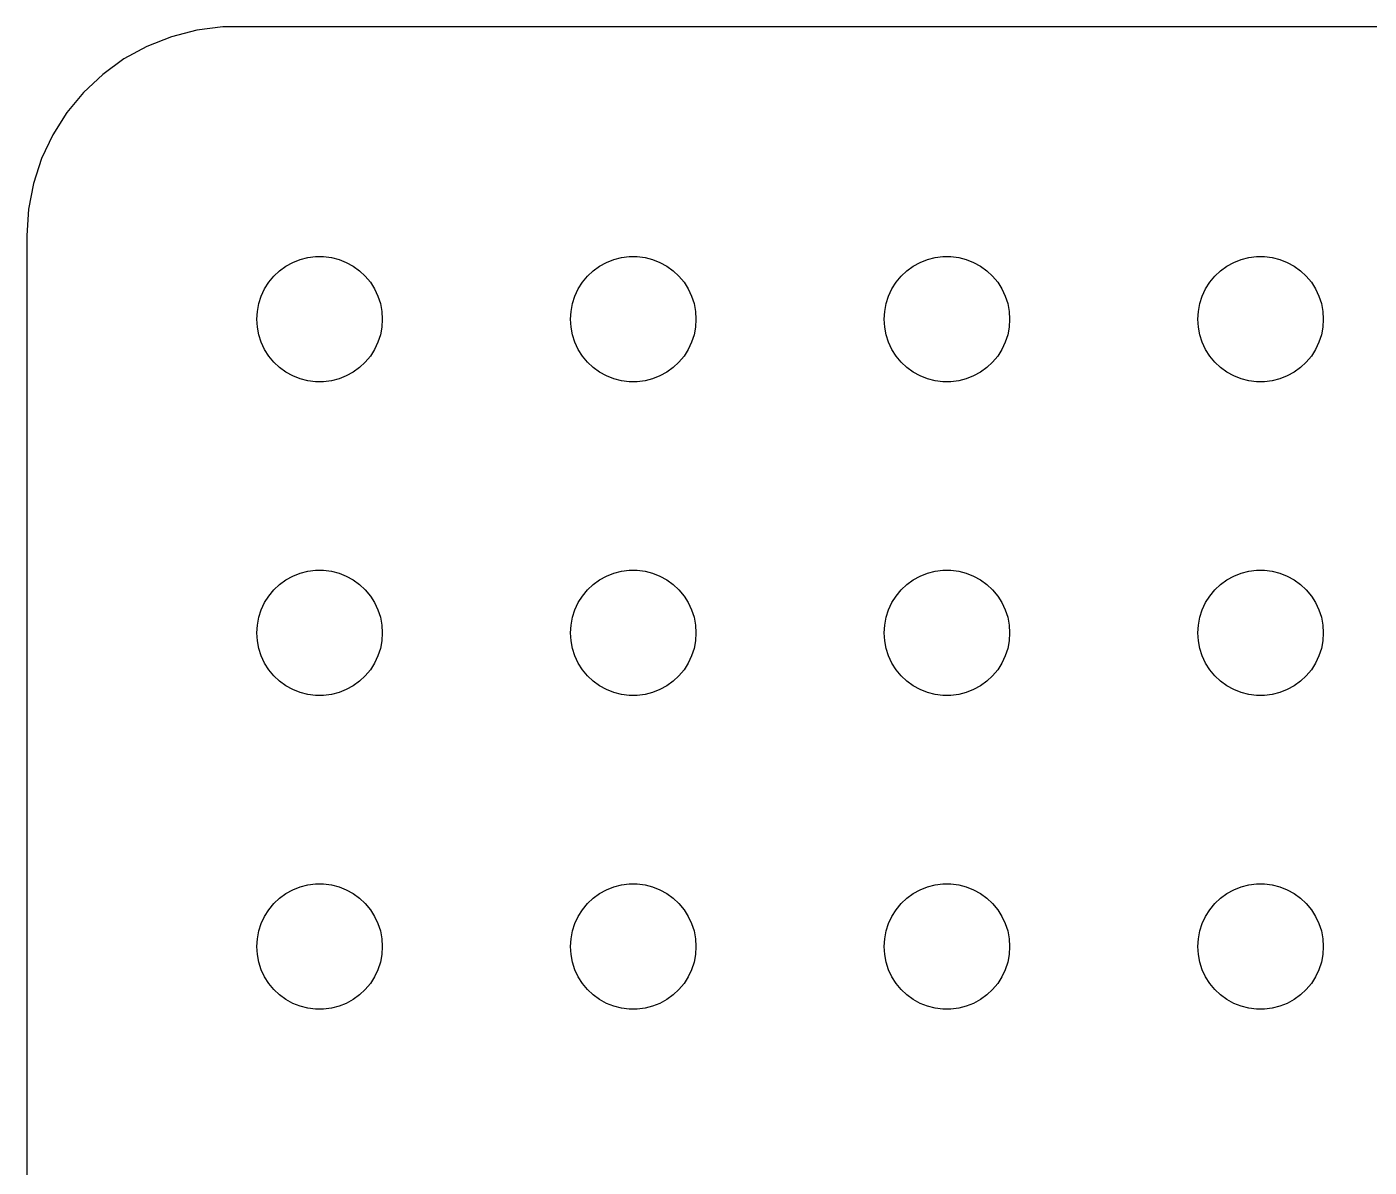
# Model space of a CAD drawing. Header units: metres. Extents: x -134 to 134, y 518 to 1078.
# Drawn here: x -134.5 to -102.4, y 822.73 to 849.99 of the extents above; entities that cross this region are included whole.
import ezdxf

# ---------------------------------------------------------------- set-up
doc = ezdxf.new("R2010")
doc.units = ezdxf.units.M

msp = doc.modelspace()

# ---------------------------------------------------------------- linework, layer by layer
for p, q in [((-130.437, 849.911), (-131.045, 849.755)), ((-129.814, 849.99), (-130.437, 849.911)), ((129.814, 849.99), (-129.814, 849.99)), ((-131.045, 849.755), (-131.629, 849.524)), ((-131.629, 849.524), (-132.179, 849.222)), ((-132.179, 849.222), (-132.687, 848.853)), ((-132.687, 848.853), (-133.145, 848.423)), ((-133.145, 848.423), (-133.545, 847.939)), ((-133.545, 847.939), (-133.882, 847.409)), ((-133.882, 847.409), (-134.149, 846.841)), ((-134.149, 846.841), (-134.343, 846.243)), ((-134.343, 846.243), (-134.461, 845.627)), ((-134.461, 845.627), (-134.5, 845)), ((-134.5, 845), (-134.5, 751)), ((-127.964, 844.427), (-127.781, 844.473)), ((-127.781, 844.473), (-127.594, 844.497)), ((-127.594, 844.497), (-127.406, 844.497)), ((-127.406, 844.497), (-127.219, 844.473)), ((-127.219, 844.473), (-127.036, 844.427)), ((-120.464, 844.427), (-120.281, 844.473)), ((-120.281, 844.473), (-120.094, 844.497)), ((-120.094, 844.497), (-119.906, 844.497)), ((-119.906, 844.497), (-119.719, 844.473)), ((-119.719, 844.473), (-119.536, 844.427)), ((-112.964, 844.427), (-112.781, 844.473)), ((-112.781, 844.473), (-112.594, 844.497)), ((-112.594, 844.497), (-112.406, 844.497)), ((-112.406, 844.497), (-112.219, 844.473)), ((-112.219, 844.473), (-112.036, 844.427)), ((-105.464, 844.427), (-105.281, 844.473)), ((-105.281, 844.473), (-105.094, 844.497)), ((-105.094, 844.497), (-104.906, 844.497)), ((-104.906, 844.497), (-104.719, 844.473)), ((-104.719, 844.473), (-104.536, 844.427)), ((-128.593, 844.027), (-128.456, 844.156)), ((-128.456, 844.156), (-128.304, 844.266)), ((-128.304, 844.266), (-128.139, 844.357)), ((-128.139, 844.357), (-127.964, 844.427)), ((-127.036, 844.427), (-126.861, 844.357)), ((-126.861, 844.357), (-126.696, 844.266)), ((-126.696, 844.266), (-126.544, 844.156)), ((-126.544, 844.156), (-126.407, 844.027)), ((-121.093, 844.027), (-120.956, 844.156)), ((-120.956, 844.156), (-120.804, 844.266)), ((-120.804, 844.266), (-120.639, 844.357)), ((-120.639, 844.357), (-120.464, 844.427)), ((-119.536, 844.427), (-119.361, 844.357)), ((-119.361, 844.357), (-119.196, 844.266)), ((-119.196, 844.266), (-119.044, 844.156)), ((-119.044, 844.156), (-118.907, 844.027)), ((-113.593, 844.027), (-113.456, 844.156)), ((-113.456, 844.156), (-113.304, 844.266)), ((-113.304, 844.266), (-113.139, 844.357)), ((-113.139, 844.357), (-112.964, 844.427)), ((-112.036, 844.427), (-111.861, 844.357)), ((-111.861, 844.357), (-111.696, 844.266)), ((-111.696, 844.266), (-111.544, 844.156)), ((-111.544, 844.156), (-111.407, 844.027)), ((-106.093, 844.027), (-105.956, 844.156)), ((-105.956, 844.156), (-105.804, 844.266)), ((-105.804, 844.266), (-105.639, 844.357)), ((-105.639, 844.357), (-105.464, 844.427)), ((-104.536, 844.427), (-104.361, 844.357)), ((-104.361, 844.357), (-104.196, 844.266)), ((-104.196, 844.266), (-104.044, 844.156)), ((-104.044, 844.156), (-103.907, 844.027)), ((-128.814, 843.723), (-128.714, 843.882)), ((-128.714, 843.882), (-128.593, 844.027)), ((-126.407, 844.027), (-126.286, 843.882)), ((-126.286, 843.882), (-126.186, 843.723)), ((-121.314, 843.723), (-121.214, 843.882)), ((-121.214, 843.882), (-121.093, 844.027)), ((-118.907, 844.027), (-118.786, 843.882)), ((-118.786, 843.882), (-118.686, 843.723)), ((-113.814, 843.723), (-113.714, 843.882)), ((-113.714, 843.882), (-113.593, 844.027)), ((-111.407, 844.027), (-111.286, 843.882)), ((-111.286, 843.882), (-111.186, 843.723)), ((-106.314, 843.723), (-106.214, 843.882)), ((-106.214, 843.882), (-106.093, 844.027)), ((-103.907, 844.027), (-103.786, 843.882)), ((-103.786, 843.882), (-103.686, 843.723)), ((-128.953, 843.373), (-128.895, 843.552)), ((-128.895, 843.552), (-128.814, 843.723)), ((-126.186, 843.723), (-126.105, 843.552)), ((-126.105, 843.552), (-126.047, 843.373)), ((-121.453, 843.373), (-121.395, 843.552)), ((-121.395, 843.552), (-121.314, 843.723)), ((-118.686, 843.723), (-118.605, 843.552)), ((-118.605, 843.552), (-118.547, 843.373)), ((-113.953, 843.373), (-113.895, 843.552)), ((-113.895, 843.552), (-113.814, 843.723)), ((-111.186, 843.723), (-111.105, 843.552)), ((-111.105, 843.552), (-111.047, 843.373)), ((-106.453, 843.373), (-106.395, 843.552)), ((-106.395, 843.552), (-106.314, 843.723)), ((-103.686, 843.723), (-103.605, 843.552)), ((-103.605, 843.552), (-103.547, 843.373)), ((-129, 843), (-128.988, 843.188)), ((-128.988, 843.188), (-128.953, 843.373)), ((-126.047, 843.373), (-126.012, 843.188)), ((-126.012, 843.188), (-126, 843)), ((-121.5, 843), (-121.488, 843.188)), ((-121.488, 843.188), (-121.453, 843.373)), ((-118.547, 843.373), (-118.512, 843.188)), ((-118.512, 843.188), (-118.5, 843)), ((-114, 843), (-113.988, 843.188)), ((-113.988, 843.188), (-113.953, 843.373)), ((-111.047, 843.373), (-111.012, 843.188)), ((-111.012, 843.188), (-111, 843)), ((-106.5, 843), (-106.488, 843.188)), ((-106.488, 843.188), (-106.453, 843.373)), ((-103.547, 843.373), (-103.512, 843.188)), ((-103.512, 843.188), (-103.5, 843)), ((-128.988, 842.812), (-129, 843)), ((-126, 843), (-126.012, 842.812)), ((-121.488, 842.812), (-121.5, 843)), ((-118.5, 843), (-118.512, 842.812)), ((-113.988, 842.812), (-114, 843)), ((-111, 843), (-111.012, 842.812)), ((-106.488, 842.812), (-106.5, 843)), ((-103.5, 843), (-103.512, 842.812)), ((-128.953, 842.627), (-128.988, 842.812)), ((-128.895, 842.448), (-128.953, 842.627)), ((-126.047, 842.627), (-126.105, 842.448)), ((-126.012, 842.812), (-126.047, 842.627)), ((-121.453, 842.627), (-121.488, 842.812)), ((-121.395, 842.448), (-121.453, 842.627)), ((-118.547, 842.627), (-118.605, 842.448)), ((-118.512, 842.812), (-118.547, 842.627)), ((-113.953, 842.627), (-113.988, 842.812)), ((-113.895, 842.448), (-113.953, 842.627)), ((-111.047, 842.627), (-111.105, 842.448)), ((-111.012, 842.812), (-111.047, 842.627)), ((-106.453, 842.627), (-106.488, 842.812)), ((-106.395, 842.448), (-106.453, 842.627)), ((-103.547, 842.627), (-103.605, 842.448)), ((-103.512, 842.812), (-103.547, 842.627)), ((-128.814, 842.277), (-128.895, 842.448)), ((-128.714, 842.118), (-128.814, 842.277)), ((-126.186, 842.277), (-126.286, 842.118)), ((-126.105, 842.448), (-126.186, 842.277)), ((-121.314, 842.277), (-121.395, 842.448)), ((-121.214, 842.118), (-121.314, 842.277)), ((-118.686, 842.277), (-118.786, 842.118)), ((-118.605, 842.448), (-118.686, 842.277)), ((-113.814, 842.277), (-113.895, 842.448)), ((-113.714, 842.118), (-113.814, 842.277)), ((-111.186, 842.277), (-111.286, 842.118)), ((-111.105, 842.448), (-111.186, 842.277)), ((-106.314, 842.277), (-106.395, 842.448)), ((-106.214, 842.118), (-106.314, 842.277)), ((-103.686, 842.277), (-103.786, 842.118)), ((-103.605, 842.448), (-103.686, 842.277)), ((-128.593, 841.973), (-128.714, 842.118)), ((-128.456, 841.844), (-128.593, 841.973)), ((-126.407, 841.973), (-126.544, 841.844)), ((-126.286, 842.118), (-126.407, 841.973)), ((-121.093, 841.973), (-121.214, 842.118)), ((-120.956, 841.844), (-121.093, 841.973)), ((-118.907, 841.973), (-119.044, 841.844)), ((-118.786, 842.118), (-118.907, 841.973)), ((-113.593, 841.973), (-113.714, 842.118)), ((-113.456, 841.844), (-113.593, 841.973)), ((-111.407, 841.973), (-111.544, 841.844)), ((-111.286, 842.118), (-111.407, 841.973)), ((-106.093, 841.973), (-106.214, 842.118)), ((-105.956, 841.844), (-106.093, 841.973)), ((-103.907, 841.973), (-104.044, 841.844)), ((-103.786, 842.118), (-103.907, 841.973)), ((-128.304, 841.734), (-128.456, 841.844)), ((-128.139, 841.643), (-128.304, 841.734)), ((-127.964, 841.573), (-128.139, 841.643)), ((-127.781, 841.527), (-127.964, 841.573)), ((-127.036, 841.573), (-127.219, 841.527)), ((-126.861, 841.643), (-127.036, 841.573)), ((-126.696, 841.734), (-126.861, 841.643)), ((-126.544, 841.844), (-126.696, 841.734)), ((-120.804, 841.734), (-120.956, 841.844)), ((-120.639, 841.643), (-120.804, 841.734)), ((-120.464, 841.573), (-120.639, 841.643)), ((-120.281, 841.527), (-120.464, 841.573)), ((-119.536, 841.573), (-119.719, 841.527)), ((-119.361, 841.643), (-119.536, 841.573)), ((-119.196, 841.734), (-119.361, 841.643)), ((-119.044, 841.844), (-119.196, 841.734)), ((-113.304, 841.734), (-113.456, 841.844)), ((-113.139, 841.643), (-113.304, 841.734)), ((-112.964, 841.573), (-113.139, 841.643)), ((-112.781, 841.527), (-112.964, 841.573)), ((-112.036, 841.573), (-112.219, 841.527)), ((-111.861, 841.643), (-112.036, 841.573)), ((-111.696, 841.734), (-111.861, 841.643)), ((-111.544, 841.844), (-111.696, 841.734)), ((-105.804, 841.734), (-105.956, 841.844)), ((-105.639, 841.643), (-105.804, 841.734)), ((-105.464, 841.573), (-105.639, 841.643)), ((-105.281, 841.527), (-105.464, 841.573)), ((-104.536, 841.573), (-104.719, 841.527)), ((-104.361, 841.643), (-104.536, 841.573)), ((-104.196, 841.734), (-104.361, 841.643)), ((-104.044, 841.844), (-104.196, 841.734)), ((-127.594, 841.503), (-127.781, 841.527)), ((-127.406, 841.503), (-127.594, 841.503)), ((-127.219, 841.527), (-127.406, 841.503)), ((-120.094, 841.503), (-120.281, 841.527)), ((-119.906, 841.503), (-120.094, 841.503)), ((-119.719, 841.527), (-119.906, 841.503)), ((-112.594, 841.503), (-112.781, 841.527)), ((-112.406, 841.503), (-112.594, 841.503)), ((-112.219, 841.527), (-112.406, 841.503)), ((-105.094, 841.503), (-105.281, 841.527)), ((-104.906, 841.503), (-105.094, 841.503)), ((-104.719, 841.527), (-104.906, 841.503)), ((-128.456, 836.656), (-128.304, 836.766)), ((-128.304, 836.766), (-128.139, 836.857)), ((-128.139, 836.857), (-127.964, 836.927)), ((-127.964, 836.927), (-127.781, 836.973)), ((-127.781, 836.973), (-127.594, 836.997)), ((-127.594, 836.997), (-127.406, 836.997)), ((-127.406, 836.997), (-127.219, 836.973)), ((-127.219, 836.973), (-127.036, 836.927)), ((-127.036, 836.927), (-126.861, 836.857)), ((-126.861, 836.857), (-126.696, 836.766)), ((-126.696, 836.766), (-126.544, 836.656)), ((-120.956, 836.656), (-120.804, 836.766)), ((-120.804, 836.766), (-120.639, 836.857)), ((-120.639, 836.857), (-120.464, 836.927)), ((-120.464, 836.927), (-120.281, 836.973)), ((-120.281, 836.973), (-120.094, 836.997)), ((-120.094, 836.997), (-119.906, 836.997)), ((-119.906, 836.997), (-119.719, 836.973)), ((-119.719, 836.973), (-119.536, 836.927)), ((-119.536, 836.927), (-119.361, 836.857)), ((-119.361, 836.857), (-119.196, 836.766)), ((-119.196, 836.766), (-119.044, 836.656)), ((-113.456, 836.656), (-113.304, 836.766)), ((-113.304, 836.766), (-113.139, 836.857)), ((-113.139, 836.857), (-112.964, 836.927)), ((-112.964, 836.927), (-112.781, 836.973)), ((-112.781, 836.973), (-112.594, 836.997)), ((-112.594, 836.997), (-112.406, 836.997)), ((-112.406, 836.997), (-112.219, 836.973)), ((-112.219, 836.973), (-112.036, 836.927)), ((-112.036, 836.927), (-111.861, 836.857)), ((-111.861, 836.857), (-111.696, 836.766)), ((-111.696, 836.766), (-111.544, 836.656)), ((-105.956, 836.656), (-105.804, 836.766)), ((-105.804, 836.766), (-105.639, 836.857)), ((-105.639, 836.857), (-105.464, 836.927)), ((-105.464, 836.927), (-105.281, 836.973)), ((-105.281, 836.973), (-105.094, 836.997)), ((-105.094, 836.997), (-104.906, 836.997)), ((-104.906, 836.997), (-104.719, 836.973)), ((-104.719, 836.973), (-104.536, 836.927)), ((-104.536, 836.927), (-104.361, 836.857)), ((-104.361, 836.857), (-104.196, 836.766)), ((-104.196, 836.766), (-104.044, 836.656)), ((-128.714, 836.382), (-128.593, 836.527)), ((-128.593, 836.527), (-128.456, 836.656)), ((-126.544, 836.656), (-126.407, 836.527)), ((-126.407, 836.527), (-126.286, 836.382)), ((-121.214, 836.382), (-121.093, 836.527)), ((-121.093, 836.527), (-120.956, 836.656)), ((-119.044, 836.656), (-118.907, 836.527)), ((-118.907, 836.527), (-118.786, 836.382)), ((-113.714, 836.382), (-113.593, 836.527)), ((-113.593, 836.527), (-113.456, 836.656)), ((-111.544, 836.656), (-111.407, 836.527)), ((-111.407, 836.527), (-111.286, 836.382)), ((-106.214, 836.382), (-106.093, 836.527)), ((-106.093, 836.527), (-105.956, 836.656)), ((-104.044, 836.656), (-103.907, 836.527)), ((-103.907, 836.527), (-103.786, 836.382)), ((-128.895, 836.052), (-128.814, 836.223)), ((-128.814, 836.223), (-128.714, 836.382)), ((-126.286, 836.382), (-126.186, 836.223)), ((-126.186, 836.223), (-126.105, 836.052)), ((-121.395, 836.052), (-121.314, 836.223)), ((-121.314, 836.223), (-121.214, 836.382)), ((-118.786, 836.382), (-118.686, 836.223)), ((-118.686, 836.223), (-118.605, 836.052)), ((-113.895, 836.052), (-113.814, 836.223)), ((-113.814, 836.223), (-113.714, 836.382)), ((-111.286, 836.382), (-111.186, 836.223)), ((-111.186, 836.223), (-111.105, 836.052)), ((-106.395, 836.052), (-106.314, 836.223)), ((-106.314, 836.223), (-106.214, 836.382)), ((-103.786, 836.382), (-103.686, 836.223)), ((-103.686, 836.223), (-103.605, 836.052)), ((-128.988, 835.688), (-128.953, 835.873)), ((-128.953, 835.873), (-128.895, 836.052)), ((-126.105, 836.052), (-126.047, 835.873)), ((-126.047, 835.873), (-126.012, 835.688)), ((-121.488, 835.688), (-121.453, 835.873)), ((-121.453, 835.873), (-121.395, 836.052)), ((-118.605, 836.052), (-118.547, 835.873)), ((-118.547, 835.873), (-118.512, 835.688)), ((-113.988, 835.688), (-113.953, 835.873)), ((-113.953, 835.873), (-113.895, 836.052)), ((-111.105, 836.052), (-111.047, 835.873)), ((-111.047, 835.873), (-111.012, 835.688)), ((-106.488, 835.688), (-106.453, 835.873)), ((-106.453, 835.873), (-106.395, 836.052)), ((-103.605, 836.052), (-103.547, 835.873)), ((-103.547, 835.873), (-103.512, 835.688)), ((-129, 835.5), (-128.988, 835.688)), ((-128.988, 835.312), (-129, 835.5)), ((-126.012, 835.688), (-126, 835.5)), ((-126, 835.5), (-126.012, 835.312)), ((-121.5, 835.5), (-121.488, 835.688)), ((-121.488, 835.312), (-121.5, 835.5)), ((-118.512, 835.688), (-118.5, 835.5)), ((-118.5, 835.5), (-118.512, 835.312)), ((-114, 835.5), (-113.988, 835.688)), ((-113.988, 835.312), (-114, 835.5)), ((-111.012, 835.688), (-111, 835.5)), ((-111, 835.5), (-111.012, 835.312)), ((-106.5, 835.5), (-106.488, 835.688)), ((-106.488, 835.312), (-106.5, 835.5)), ((-103.512, 835.688), (-103.5, 835.5)), ((-103.5, 835.5), (-103.512, 835.312)), ((-128.953, 835.127), (-128.988, 835.312)), ((-126.012, 835.312), (-126.047, 835.127)), ((-121.453, 835.127), (-121.488, 835.312)), ((-118.512, 835.312), (-118.547, 835.127)), ((-113.953, 835.127), (-113.988, 835.312)), ((-111.012, 835.312), (-111.047, 835.127)), ((-106.453, 835.127), (-106.488, 835.312)), ((-103.512, 835.312), (-103.547, 835.127)), ((-128.895, 834.948), (-128.953, 835.127)), ((-128.814, 834.777), (-128.895, 834.948)), ((-126.105, 834.948), (-126.186, 834.777)), ((-126.047, 835.127), (-126.105, 834.948)), ((-121.395, 834.948), (-121.453, 835.127)), ((-121.314, 834.777), (-121.395, 834.948)), ((-118.605, 834.948), (-118.686, 834.777)), ((-118.547, 835.127), (-118.605, 834.948)), ((-113.895, 834.948), (-113.953, 835.127)), ((-113.814, 834.777), (-113.895, 834.948)), ((-111.105, 834.948), (-111.186, 834.777)), ((-111.047, 835.127), (-111.105, 834.948)), ((-106.395, 834.948), (-106.453, 835.127)), ((-106.314, 834.777), (-106.395, 834.948)), ((-103.605, 834.948), (-103.686, 834.777)), ((-103.547, 835.127), (-103.605, 834.948)), ((-128.714, 834.618), (-128.814, 834.777)), ((-128.593, 834.473), (-128.714, 834.618)), ((-126.286, 834.618), (-126.407, 834.473)), ((-126.186, 834.777), (-126.286, 834.618)), ((-121.214, 834.618), (-121.314, 834.777)), ((-121.093, 834.473), (-121.214, 834.618)), ((-118.786, 834.618), (-118.907, 834.473)), ((-118.686, 834.777), (-118.786, 834.618)), ((-113.714, 834.618), (-113.814, 834.777)), ((-113.593, 834.473), (-113.714, 834.618)), ((-111.286, 834.618), (-111.407, 834.473)), ((-111.186, 834.777), (-111.286, 834.618)), ((-106.214, 834.618), (-106.314, 834.777)), ((-106.093, 834.473), (-106.214, 834.618)), ((-103.786, 834.618), (-103.907, 834.473)), ((-103.686, 834.777), (-103.786, 834.618)), ((-128.456, 834.344), (-128.593, 834.473)), ((-128.304, 834.234), (-128.456, 834.344)), ((-128.139, 834.143), (-128.304, 834.234)), ((-126.696, 834.234), (-126.861, 834.143)), ((-126.544, 834.344), (-126.696, 834.234)), ((-126.407, 834.473), (-126.544, 834.344)), ((-120.956, 834.344), (-121.093, 834.473)), ((-120.804, 834.234), (-120.956, 834.344)), ((-120.639, 834.143), (-120.804, 834.234)), ((-119.196, 834.234), (-119.361, 834.143)), ((-119.044, 834.344), (-119.196, 834.234)), ((-118.907, 834.473), (-119.044, 834.344)), ((-113.456, 834.344), (-113.593, 834.473)), ((-113.304, 834.234), (-113.456, 834.344)), ((-113.139, 834.143), (-113.304, 834.234)), ((-111.696, 834.234), (-111.861, 834.143)), ((-111.544, 834.344), (-111.696, 834.234)), ((-111.407, 834.473), (-111.544, 834.344)), ((-105.956, 834.344), (-106.093, 834.473)), ((-105.804, 834.234), (-105.956, 834.344)), ((-105.639, 834.143), (-105.804, 834.234)), ((-104.196, 834.234), (-104.361, 834.143)), ((-104.044, 834.344), (-104.196, 834.234)), ((-103.907, 834.473), (-104.044, 834.344)), ((-127.964, 834.073), (-128.139, 834.143)), ((-127.781, 834.027), (-127.964, 834.073)), ((-127.594, 834.003), (-127.781, 834.027)), ((-127.406, 834.003), (-127.594, 834.003)), ((-127.219, 834.027), (-127.406, 834.003)), ((-127.036, 834.073), (-127.219, 834.027)), ((-126.861, 834.143), (-127.036, 834.073)), ((-120.464, 834.073), (-120.639, 834.143)), ((-120.281, 834.027), (-120.464, 834.073)), ((-120.094, 834.003), (-120.281, 834.027)), ((-119.906, 834.003), (-120.094, 834.003)), ((-119.719, 834.027), (-119.906, 834.003)), ((-119.536, 834.073), (-119.719, 834.027)), ((-119.361, 834.143), (-119.536, 834.073)), ((-112.964, 834.073), (-113.139, 834.143)), ((-112.781, 834.027), (-112.964, 834.073)), ((-112.594, 834.003), (-112.781, 834.027)), ((-112.406, 834.003), (-112.594, 834.003)), ((-112.219, 834.027), (-112.406, 834.003)), ((-112.036, 834.073), (-112.219, 834.027)), ((-111.861, 834.143), (-112.036, 834.073)), ((-105.464, 834.073), (-105.639, 834.143)), ((-105.281, 834.027), (-105.464, 834.073)), ((-105.094, 834.003), (-105.281, 834.027)), ((-104.906, 834.003), (-105.094, 834.003)), ((-104.719, 834.027), (-104.906, 834.003)), ((-104.536, 834.073), (-104.719, 834.027)), ((-104.361, 834.143), (-104.536, 834.073)), ((-128.139, 829.357), (-127.964, 829.427)), ((-127.964, 829.427), (-127.781, 829.473)), ((-127.781, 829.473), (-127.594, 829.497)), ((-127.594, 829.497), (-127.406, 829.497)), ((-127.406, 829.497), (-127.219, 829.473)), ((-127.219, 829.473), (-127.036, 829.427)), ((-127.036, 829.427), (-126.861, 829.357)), ((-120.639, 829.357), (-120.464, 829.427)), ((-120.464, 829.427), (-120.281, 829.473)), ((-120.281, 829.473), (-120.094, 829.497)), ((-120.094, 829.497), (-119.906, 829.497)), ((-119.906, 829.497), (-119.719, 829.473)), ((-119.719, 829.473), (-119.536, 829.427)), ((-119.536, 829.427), (-119.361, 829.357)), ((-113.139, 829.357), (-112.964, 829.427)), ((-112.964, 829.427), (-112.781, 829.473)), ((-112.781, 829.473), (-112.594, 829.497)), ((-112.594, 829.497), (-112.406, 829.497)), ((-112.406, 829.497), (-112.219, 829.473)), ((-112.219, 829.473), (-112.036, 829.427)), ((-112.036, 829.427), (-111.861, 829.357)), ((-105.639, 829.357), (-105.464, 829.427)), ((-105.464, 829.427), (-105.281, 829.473)), ((-105.281, 829.473), (-105.094, 829.497)), ((-105.094, 829.497), (-104.906, 829.497)), ((-104.906, 829.497), (-104.719, 829.473)), ((-104.719, 829.473), (-104.536, 829.427)), ((-104.536, 829.427), (-104.361, 829.357)), ((-128.593, 829.027), (-128.456, 829.156)), ((-128.456, 829.156), (-128.304, 829.266)), ((-128.304, 829.266), (-128.139, 829.357)), ((-126.861, 829.357), (-126.696, 829.266)), ((-126.696, 829.266), (-126.544, 829.156)), ((-126.544, 829.156), (-126.407, 829.027)), ((-121.093, 829.027), (-120.956, 829.156)), ((-120.956, 829.156), (-120.804, 829.266)), ((-120.804, 829.266), (-120.639, 829.357)), ((-119.361, 829.357), (-119.196, 829.266)), ((-119.196, 829.266), (-119.044, 829.156)), ((-119.044, 829.156), (-118.907, 829.027)), ((-113.593, 829.027), (-113.456, 829.156)), ((-113.456, 829.156), (-113.304, 829.266)), ((-113.304, 829.266), (-113.139, 829.357)), ((-111.861, 829.357), (-111.696, 829.266)), ((-111.696, 829.266), (-111.544, 829.156)), ((-111.544, 829.156), (-111.407, 829.027)), ((-106.093, 829.027), (-105.956, 829.156)), ((-105.956, 829.156), (-105.804, 829.266)), ((-105.804, 829.266), (-105.639, 829.357)), ((-104.361, 829.357), (-104.196, 829.266)), ((-104.196, 829.266), (-104.044, 829.156)), ((-104.044, 829.156), (-103.907, 829.027)), ((-128.814, 828.723), (-128.714, 828.882)), ((-128.714, 828.882), (-128.593, 829.027)), ((-126.407, 829.027), (-126.286, 828.882)), ((-126.286, 828.882), (-126.186, 828.723)), ((-121.314, 828.723), (-121.214, 828.882)), ((-121.214, 828.882), (-121.093, 829.027)), ((-118.907, 829.027), (-118.786, 828.882)), ((-118.786, 828.882), (-118.686, 828.723)), ((-113.814, 828.723), (-113.714, 828.882)), ((-113.714, 828.882), (-113.593, 829.027)), ((-111.407, 829.027), (-111.286, 828.882)), ((-111.286, 828.882), (-111.186, 828.723)), ((-106.314, 828.723), (-106.214, 828.882)), ((-106.214, 828.882), (-106.093, 829.027)), ((-103.907, 829.027), (-103.786, 828.882)), ((-103.786, 828.882), (-103.686, 828.723)), ((-128.953, 828.373), (-128.895, 828.552)), ((-128.895, 828.552), (-128.814, 828.723)), ((-126.186, 828.723), (-126.105, 828.552)), ((-126.105, 828.552), (-126.047, 828.373)), ((-121.453, 828.373), (-121.395, 828.552)), ((-121.395, 828.552), (-121.314, 828.723)), ((-118.686, 828.723), (-118.605, 828.552)), ((-118.605, 828.552), (-118.547, 828.373)), ((-113.953, 828.373), (-113.895, 828.552)), ((-113.895, 828.552), (-113.814, 828.723)), ((-111.186, 828.723), (-111.105, 828.552)), ((-111.105, 828.552), (-111.047, 828.373)), ((-106.453, 828.373), (-106.395, 828.552)), ((-106.395, 828.552), (-106.314, 828.723)), ((-103.686, 828.723), (-103.605, 828.552)), ((-103.605, 828.552), (-103.547, 828.373)), ((-129, 828), (-128.988, 828.188)), ((-128.988, 828.188), (-128.953, 828.373)), ((-126.047, 828.373), (-126.012, 828.188)), ((-126.012, 828.188), (-126, 828)), ((-121.5, 828), (-121.488, 828.188)), ((-121.488, 828.188), (-121.453, 828.373)), ((-118.547, 828.373), (-118.512, 828.188)), ((-118.512, 828.188), (-118.5, 828)), ((-114, 828), (-113.988, 828.188)), ((-113.988, 828.188), (-113.953, 828.373)), ((-111.047, 828.373), (-111.012, 828.188)), ((-111.012, 828.188), (-111, 828)), ((-106.5, 828), (-106.488, 828.188)), ((-106.488, 828.188), (-106.453, 828.373)), ((-103.547, 828.373), (-103.512, 828.188)), ((-103.512, 828.188), (-103.5, 828)), ((-128.988, 827.812), (-129, 828)), ((-128.953, 827.627), (-128.988, 827.812)), ((-126.012, 827.812), (-126.047, 827.627)), ((-126, 828), (-126.012, 827.812)), ((-121.488, 827.812), (-121.5, 828)), ((-121.453, 827.627), (-121.488, 827.812)), ((-118.512, 827.812), (-118.547, 827.627)), ((-118.5, 828), (-118.512, 827.812)), ((-113.988, 827.812), (-114, 828)), ((-113.953, 827.627), (-113.988, 827.812)), ((-111.012, 827.812), (-111.047, 827.627)), ((-111, 828), (-111.012, 827.812)), ((-106.488, 827.812), (-106.5, 828)), ((-106.453, 827.627), (-106.488, 827.812)), ((-103.512, 827.812), (-103.547, 827.627)), ((-103.5, 828), (-103.512, 827.812)), ((-128.895, 827.448), (-128.953, 827.627)), ((-128.814, 827.277), (-128.895, 827.448)), ((-126.105, 827.448), (-126.186, 827.277)), ((-126.047, 827.627), (-126.105, 827.448)), ((-121.395, 827.448), (-121.453, 827.627)), ((-121.314, 827.277), (-121.395, 827.448)), ((-118.605, 827.448), (-118.686, 827.277)), ((-118.547, 827.627), (-118.605, 827.448)), ((-113.895, 827.448), (-113.953, 827.627)), ((-113.814, 827.277), (-113.895, 827.448)), ((-111.105, 827.448), (-111.186, 827.277)), ((-111.047, 827.627), (-111.105, 827.448)), ((-106.395, 827.448), (-106.453, 827.627)), ((-106.314, 827.277), (-106.395, 827.448)), ((-103.605, 827.448), (-103.686, 827.277)), ((-103.547, 827.627), (-103.605, 827.448)), ((-128.714, 827.118), (-128.814, 827.277)), ((-126.186, 827.277), (-126.286, 827.118)), ((-121.214, 827.118), (-121.314, 827.277)), ((-118.686, 827.277), (-118.786, 827.118)), ((-113.714, 827.118), (-113.814, 827.277)), ((-111.186, 827.277), (-111.286, 827.118)), ((-106.214, 827.118), (-106.314, 827.277)), ((-103.686, 827.277), (-103.786, 827.118)), ((-128.593, 826.973), (-128.714, 827.118)), ((-128.456, 826.844), (-128.593, 826.973)), ((-128.304, 826.734), (-128.456, 826.844)), ((-126.544, 826.844), (-126.696, 826.734)), ((-126.407, 826.973), (-126.544, 826.844)), ((-126.286, 827.118), (-126.407, 826.973)), ((-121.093, 826.973), (-121.214, 827.118)), ((-120.956, 826.844), (-121.093, 826.973)), ((-120.804, 826.734), (-120.956, 826.844)), ((-119.044, 826.844), (-119.196, 826.734)), ((-118.907, 826.973), (-119.044, 826.844)), ((-118.786, 827.118), (-118.907, 826.973)), ((-113.593, 826.973), (-113.714, 827.118)), ((-113.456, 826.844), (-113.593, 826.973)), ((-113.304, 826.734), (-113.456, 826.844)), ((-111.544, 826.844), (-111.696, 826.734)), ((-111.407, 826.973), (-111.544, 826.844)), ((-111.286, 827.118), (-111.407, 826.973)), ((-106.093, 826.973), (-106.214, 827.118)), ((-105.956, 826.844), (-106.093, 826.973)), ((-105.804, 826.734), (-105.956, 826.844)), ((-104.044, 826.844), (-104.196, 826.734)), ((-103.907, 826.973), (-104.044, 826.844)), ((-103.786, 827.118), (-103.907, 826.973)), ((-128.139, 826.643), (-128.304, 826.734)), ((-127.964, 826.573), (-128.139, 826.643)), ((-127.781, 826.527), (-127.964, 826.573)), ((-127.594, 826.503), (-127.781, 826.527)), ((-127.406, 826.503), (-127.594, 826.503)), ((-127.219, 826.527), (-127.406, 826.503)), ((-127.036, 826.573), (-127.219, 826.527)), ((-126.861, 826.643), (-127.036, 826.573)), ((-126.696, 826.734), (-126.861, 826.643)), ((-120.639, 826.643), (-120.804, 826.734)), ((-120.464, 826.573), (-120.639, 826.643)), ((-120.281, 826.527), (-120.464, 826.573)), ((-120.094, 826.503), (-120.281, 826.527)), ((-119.906, 826.503), (-120.094, 826.503)), ((-119.719, 826.527), (-119.906, 826.503)), ((-119.536, 826.573), (-119.719, 826.527)), ((-119.361, 826.643), (-119.536, 826.573)), ((-119.196, 826.734), (-119.361, 826.643)), ((-113.139, 826.643), (-113.304, 826.734)), ((-112.964, 826.573), (-113.139, 826.643)), ((-112.781, 826.527), (-112.964, 826.573)), ((-112.594, 826.503), (-112.781, 826.527)), ((-112.406, 826.503), (-112.594, 826.503)), ((-112.219, 826.527), (-112.406, 826.503)), ((-112.036, 826.573), (-112.219, 826.527)), ((-111.861, 826.643), (-112.036, 826.573)), ((-111.696, 826.734), (-111.861, 826.643)), ((-105.639, 826.643), (-105.804, 826.734)), ((-105.464, 826.573), (-105.639, 826.643)), ((-105.281, 826.527), (-105.464, 826.573)), ((-105.094, 826.503), (-105.281, 826.527)), ((-104.906, 826.503), (-105.094, 826.503)), ((-104.719, 826.527), (-104.906, 826.503)), ((-104.536, 826.573), (-104.719, 826.527)), ((-104.361, 826.643), (-104.536, 826.573)), ((-104.196, 826.734), (-104.361, 826.643))]:
    msp.add_line(p, q)

doc.saveas('drawing.dxf')
